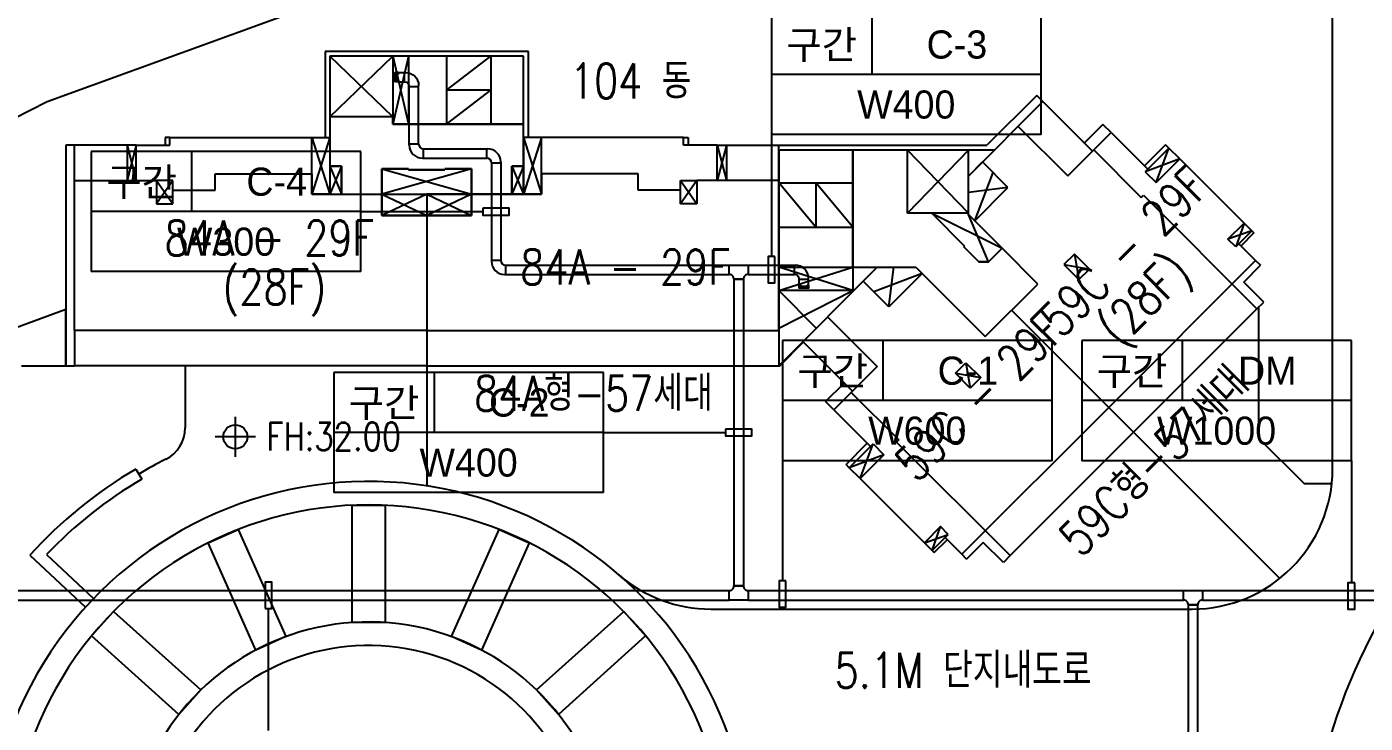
# Model space of a CAD drawing. Header units: millimetres. Extents: x 1145859089 to 1147511753, y -1047484727 to -1047247487.
# Drawn here: x 1147248557 to 1147305703, y -1047353084 to -1047323347 of the extents above; entities that cross this region are included whole.
import ezdxf
from ezdxf.enums import TextEntityAlignment as Align
from ezdxf.xclip import XClip

# ---------------------------------------------------------------- set-up
doc = ezdxf.new("R2010")
doc.units = ezdxf.units.MM
doc.header["$LTSCALE"] = 100
doc.header["$MEASUREMENT"] = 0
doc.header["$XCLIPFRAME"] = 2
doc.layers.get('0').update_dxf_attribs({"linetype": 'CONTINUOUS'})
for name, color, linetype in [('0-BLOCK', 2, 'CONTINUOUS'), ('TRAY', 1, 'CONTINUOUS'), ('TRAY(전력용)', 1, 'CONTINUOUS'), ('XREF', 135, 'CONTINUOUS'), ('단지배치도$0$S240910', 33, 'CONTINUOUS'), ('단지배치도$0$W240910', 135, 'CONTINUOUS')]:
    doc.layers.add(name, color=color, linetype=linetype)
doc.styles.add('WL', font='울릉도L_5.TTF')
doc.styles.add('단지배치도$0$WS1', font='romans.shx', dxfattribs={"width": 0.8, "bigfont": 'whgtxt.shx'})

# ---------------------------------------------------------------- blocks, each defined once
blk = doc.blocks.new('단지배치도$0$zw$9902')
at = {"layer": '단지배치도$0$W240910'}
for p, q in [((44040, 29160, 0), (44040, 67674, 0)), ((-10844, 44832), (836, 49066)), ((9700, 46970, 0), (1020, 46970, 0)), ((1020, 46970, 0), (1020, 43290, 0)), ((9700, 43290, 0), (9700, 46970, 0)), ((3920, 46770, 0), (1220, 46770, 0)), ((1220, 46770, 0), (1220, 44170, 0)), ((3920, 44170, 0), (1220, 46770, 0)), ((1220, 44170, 0), (3920, 46770, 0)), ((4580, 46770, 0), (3920, 46770, 0)), ((3920, 46770, 0), (3920, 43870, 0)), ((3920, 46770, 0), (4580, 43870, 0)), ((4580, 46770, 0), (3920, 43870, 0)), ((9500, 46770, 0), (4580, 46770, 0)), ((4580, 46770, 0), (4580, 43870, 0)), ((6210, 46770, 0), (6210, 43870, 0)), ((6210, 45320, 0), (8100, 46770, 0)), ((8100, 46770, 0), (8100, 43870, 0)), ((9500, 43870, 0), (9500, 46770, 0)), ((8100, 45320, 0), (6210, 45320, 0)), ((6210, 43870, 0), (8100, 45320, 0)), ((-32922, 33632), (-10844, 44832)), ((31671, 44832, 0), (28490, 41650, 0)), ((31410, 45093, 0), (29277, 42960, 0)), ((31671, 44832, 0), (31410, 45093, 0)), ((31671, 44832, 0), (33789, 42714, 0)), ((3920, 44170, 0), (1220, 44170, 0)), ((1220, 44170, 0), (1220, 42070, 0)), ((3920, 43870, 0), (3920, 44170, 0)), ((3920, 43870, 0), (4580, 43870, 0)), ((9500, 43870, 0), (3920, 43870, 0)), ((4580, 43870, 0), (9500, 43870, 0)), ((9500, 42070, 0), (9500, 43870, 0)), ((30611, 43771, 0), (32729, 41653, 0)), ((34231, 43856, 1673713), (33439, 43064, 1673713)), ((33816, 42740, 0), (34581, 43506, 0)), ((34581, 43506, 1673713), (34231, 43856, 1673713)), ((34581, 43506, 0), (36147, 41940, 0)), ((-9670, 42960, 0), (-10040, 42960, 0)), ((-10040, 42960, 0), (-10040, 33550, 0)), ((-7435, 42960, 0), (-9670, 42960, 0)), ((-9670, 41460, 0), (-9670, 42960, 0)), ((-7045, 42960, 0), (-7435, 42960, 0)), ((-7435, 42960, 0), (-7435, 41460, 0)), ((-7435, 42960, 0), (-7045, 41460, 0)), ((-7045, 42960, 0), (-7435, 41460, 0)), ((-7045, 42960, 0), (-5600, 42960, 0)), ((-7045, 41460, 0), (-7045, 42960, 0)), ((-5600, 43290, 0), (-5800, 43290, 0)), ((-5800, 43290, 0), (-5800, 42960, 0)), ((-5600, 42960, 0), (-5600, 43290, 0)), ((-5600, 43290, 0), (460, 43290, 0)), ((1220, 43290, 0), (460, 40870, 0)), ((460, 40870, 0), (460, 43290, 0)), ((460, 43290, 0), (1220, 43290, 0)), ((460, 43290, 0), (1220, 40870, 0)), ((1220, 43290, 0), (460, 40870, 0)), ((1220, 43290, 0), (1220, 40870, 0)), ((10260, 43290, 0), (9500, 43290, 0)), ((9500, 43290, 0), (9500, 40870, 0)), ((10260, 43290, 0), (9500, 40870, 0)), ((9500, 43290, 0), (10260, 40870, 0)), ((10260, 43290, 0), (9500, 43290, 0)), ((9500, 43290, 0), (9500, 40870, 0)), ((10260, 43290, 0), (9500, 40870, 0)), ((9500, 43290, 0), (10260, 40870, 0)), ((10260, 40870, 0), (10260, 43290, 0)), ((10260, 40870, 0), (10260, 43290, 0)), ((16320, 43290, 0), (10260, 43290, 0)), ((16320, 42960, 0), (16320, 43290, 0)), ((16320, 43290, 0), (16520, 43290, 0)), ((17765, 42960, 0), (16320, 42960, 0)), ((16520, 43290, 0), (16520, 42960, 0)), ((17765, 41460, 0), (17765, 42960, 0)), ((17765, 42960, 0), (18155, 42960, 0)), ((18155, 42960, 0), (17765, 41460, 0)), ((17765, 42960, 0), (18155, 41460, 0)), ((18155, 42960, 0), (18155, 41460, 0)), ((18155, 42960, 0), (20390, 42960, 0)), ((20390, 41460, 0), (20390, 42960, 0)), ((20390, 41460, 0), (20390, 42960, 0)), ((20390, 42960, 0), (29277, 42960, 0)), ((36911, 42986, 0), (36006, 42081, 0)), ((37053, 42845, 0), (36911, 42986, 0)), ((23560, 42760, 0), (20390, 42760, 0)), ((20390, 42760, 0), (20390, 37760, 0)), ((23560, 37760, 0), (23560, 42760, 0)), ((29600, 42760, 0), (23560, 42760, 0)), ((23560, 42760, 0), (23560, 37760, 0)), ((25890, 40060, 0), (25890, 42760, 0)), ((28490, 42760, 0), (25890, 40060, 0)), ((28490, 40060, 0), (25890, 42760, 0)), ((28490, 40060, 0), (28490, 42760, 0)), ((32729, 41653, 0), (33839, 42763, 0)), ((33839, 42763, 0), (35868, 40734, 0)), ((37053, 42845, 0), (36041, 41833, 0)), ((36505, 41370, 0), (37516, 42381, 0)), ((37516, 42381, 0), (37053, 42845, 0)), ((37516, 42381, 0), (40256, 39641, 0)), ((-3670, 41050, 0), (-3670, 41750, 0)), ((-3670, 41750, 0), (460, 41750, 0)), ((460, 41750, 0), (460, 40870, 0)), ((1720, 42070, 0), (1220, 42070, 0)), ((1220, 42070, 0), (1220, 40870, 0)), ((1220, 42070, 0), (1720, 42070, 0)), ((1720, 42070, 0), (1220, 40870, 0)), ((1220, 42070, 0), (1720, 40870, 0)), ((1720, 40870, 0), (1720, 42070, 0)), ((1720, 42070, 0), (1720, 40870, 0)), ((4590, 41960, 0), (3440, 41960, 0)), ((3440, 41960, 0), (3440, 40870, 0)), ((3440, 40870, 0), (3440, 41960, 0)), ((3440, 41960, 0), (4590, 41960, 0)), ((7280, 41960, 0), (3440, 40870, 0)), ((3440, 41960, 0), (7280, 40870, 0)), ((4590, 41910, 0), (4590, 41960, 0)), ((4590, 41960, 0), (4590, 41910, 0)), ((6130, 41910, 0), (4590, 41910, 0)), ((4590, 41910, 0), (6130, 41910, 0)), ((7280, 41960, 0), (6130, 41960, 0)), ((6130, 41960, 0), (6130, 41910, 0)), ((6130, 41910, 0), (6130, 41960, 0)), ((6130, 41960, 0), (7280, 41960, 0)), ((7280, 40870, 0), (7280, 41960, 0)), ((7280, 41960, 0), (7280, 40870, 0)), ((9500, 42070, 0), (9000, 42070, 0)), ((9000, 42070, 0), (9000, 40870, 0)), ((9000, 40870, 0), (9000, 42070, 0)), ((9000, 42070, 0), (9500, 42070, 0)), ((9000, 42070, 0), (9500, 40870, 0)), ((9500, 42070, 0), (9000, 40870, 0)), ((9500, 40870, 0), (9500, 42070, 0)), ((14390, 41750, 0), (10260, 41750, 0)), ((10260, 41750, 0), (10260, 40870, 0)), ((14390, 41050, 0), (14390, 41750, 0)), ((29091, 42251, 0), (28490, 41650, 0)), ((28758, 39740, 0), (29546, 41795, 0)), ((30179, 41162, 0), (29091, 42251, 0)), ((36041, 41833, 0), (36505, 41370, 0)), ((-9670, 41460, 0), (-6180, 41460, 0)), ((-9670, 35050, 0), (-9670, 41460, 0)), ((-7435, 41460, 0), (-7045, 41460, 0)), ((-5475, 41460, 0), (-6180, 41460, 0)), ((-6180, 41460, 0), (-6180, 40460, 0)), ((-6180, 41460, 0), (-5475, 40460, 0)), ((-5475, 41460, 0), (-6180, 40460, 0)), ((-6180, 41460, 0), (-6180, 40460, 0)), ((-5475, 40460, 0), (-5475, 41460, 0)), ((16195, 40460, 0), (16195, 41460, 0)), ((16195, 41460, 0), (16900, 41460, 0)), ((16900, 41460, 0), (16195, 40460, 0)), ((16195, 41460, 0), (16900, 40460, 0)), ((16900, 41460, 0), (16900, 40460, 0)), ((20390, 41460, 0), (16900, 41460, 0)), ((16900, 41460, 0), (16900, 40460, 0)), ((18155, 41460, 0), (17765, 41460, 0)), ((20390, 35050, 0), (20390, 41460, 0)), ((20390, 41360, 0), (23560, 41360, 0)), ((21975, 39470, 0), (20390, 41360, 0)), ((21975, 41360, 0), (21975, 39470, 0)), ((23560, 39470, 0), (21975, 41360, 0)), ((30179, 41162, 0), (28490, 40950, 0)), ((28758, 39740, 0), (30179, 41162, 0)), ((-5475, 40460, 0), (-5475, 41050, 0)), ((-5475, 41050, 0), (-3670, 41050, 0)), ((460, 40870, 0), (1220, 40870, 0)), ((1220, 40870, 0), (460, 40870, 0)), ((1220, 40870, 0), (1720, 40870, 0)), ((1220, 40870, 0), (1720, 40870, 0)), ((1720, 40870, 0), (3440, 40870, 0)), ((1720, 40870, 0), (3440, 40870, 0)), ((3440, 40870, 0), (5360, 40870, 0)), ((3440, 40870, 0), (3440, 39960, 0)), ((3440, 39960, 0), (3440, 40870, 0)), ((3440, 40870, 0), (5360, 40870, 0)), ((5360, 40870, 0), (3440, 39960, 0)), ((3440, 40870, 0), (5360, 39960, 0)), ((7280, 40870, 0), (5360, 40870, 0)), ((5360, 40870, 0), (5360, 39960, 0)), ((5360, 40870, 0), (7280, 40870, 0)), ((5360, 40870, 0), (7280, 39960, 0)), ((7280, 40870, 0), (5360, 39960, 0)), ((5360, 40870, 0), (5360, 39960, 0)), ((7280, 39960, 0), (7280, 40870, 0)), ((7280, 40870, 0), (9000, 40870, 0)), ((9000, 40870, 0), (7280, 40870, 0)), ((7280, 40870, 0), (7280, 39960, 0)), ((9000, 40870, 0), (9500, 40870, 0)), ((9500, 40870, 0), (9000, 40870, 0)), ((9500, 40870, 0), (10260, 40870, 0)), ((9500, 40870, 0), (10260, 40870, 0)), ((10260, 40870, 0), (9500, 40870, 0)), ((16195, 41050, 0), (14390, 41050, 0)), ((16195, 40460, 0), (16195, 41050, 0)), ((35868, 40734, 0), (35960, 40826, 0)), ((35960, 40826, 0), (40807, 35979, 0)), ((-6180, 40460, 0), (-5475, 40460, 0)), ((-6180, 40460, 0), (-5475, 40460, 0)), ((16900, 40460, 0), (16195, 40460, 0)), ((16900, 40460, 0), (16195, 40460, 0)), ((26925, 40060, 0), (25890, 40060, 0)), ((28490, 40060, 0), (26925, 40060, 0)), ((26925, 40060, 0), (28327, 38659, 0)), ((28327, 38659, 0), (26925, 40060, 0)), ((26925, 40060, 0), (29932, 38567, 0)), ((28490, 40009, 0), (28490, 40060, 0)), ((28490, 40009, 0), (28490, 40060, 0)), ((29932, 38567, 0), (28490, 40009, 0)), ((29352, 37987, 0), (28490, 40009, 0)), ((3440, 39960, 0), (5360, 39960, 0)), ((5360, 39960, 0), (3440, 39960, 0)), ((5360, 39960, 0), (7280, 39960, 0)), ((5360, 39960, 0), (5360, 35050, 0)), ((7280, 39960, 0), (5360, 39960, 0)), ((5360, 39960, 0), (5360, 35050, 0)), ((20390, 39470, 0), (23560, 39470, 0)), ((39570, 38956, 0), (40256, 39641, 0)), ((40256, 39641, 0), (40592, 39306, 0)), ((39906, 38620, 0), (39570, 38956, 0)), ((40592, 39306, 0), (39906, 38620, 0)), ((40680, 39217, 0), (40128, 38666, 0)), ((40592, 39306, 0), (40680, 39217, 0)), ((28327, 38659, 0), (28292, 38623, 0)), ((28292, 38623, 0), (28327, 38659, 0)), ((28292, 38623, 0), (28928, 37987, 0)), ((28928, 37987, 0), (28292, 38623, 0)), ((29352, 37987, 0), (29932, 38567, 0)), ((29932, 38567, 0), (29352, 37987, 0)), ((31459, 37039, 0), (29932, 38567, 0)), ((33019, 38316, 0), (32570, 37867, 0)), ((33655, 37679, 0), (33019, 38316, 0)), ((33019, 38316, 0), (33206, 37230, 0)), ((40040, 38754, 0), (40751, 38043, 0)), ((20390, 37760, 0), (20390, 33550, 0)), ((20390, 33550, 0), (24600, 37760, 0)), ((20390, 37760, 0), (20390, 33550, 0)), ((20390, 37760, 0), (26241, 37760, 0)), ((20390, 37760, 0), (23560, 37760, 0)), ((20390, 36760, 0), (20390, 37760, 0)), ((20390, 36760, 0), (23560, 37760, 0)), ((23560, 36760, 0), (20390, 37760, 0)), ((23560, 37760, 0), (26241, 37760, 0)), ((23560, 37760, 0), (23560, 36760, 0)), ((25088, 36071, 0), (25300, 37760, 0)), ((26241, 37760, 0), (29211, 34791, 0)), ((28928, 37987, 0), (29352, 37987, 0)), ((29352, 37987, 0), (28928, 37987, 0)), ((32570, 37867, 0), (33206, 37230, 0)), ((32570, 37867, 0), (33655, 37679, 0)), ((40751, 38043, 0), (34479, 31771, 0)), ((40242, 37124, 0), (40956, 37838, 0)), ((40751, 38043, 0), (40956, 37838, 0)), ((40956, 37838, 0), (40751, 38043, 0)), ((25088, 36071, 0), (23999, 37159, 0)), ((26510, 37492, 0), (24455, 36704, 0)), ((26510, 37492, 0), (25088, 36071, 0)), ((33206, 37230, 0), (33655, 37679, 0)), ((23560, 36760, 0), (20390, 36760, 0)), ((20390, 36760, 0), (21995, 35155, 0)), ((20390, 35155, 0), (23560, 36760, 0)), ((29211, 34791, 0), (31459, 37039, 0)), ((41097, 36269, 0), (40242, 37124, 0)), ((40807, 35979, 0), (41097, 36269, 0)), ((40878, 36049, 1673713), (40878, 30463, 1673713)), ((22479, 35639, 0), (24597, 33521, 0)), ((35539, 30711, 0), (30335, 35915, 0)), ((40807, 35979, 0), (35539, 30711, 0)), ((-9670, 35050, 0), (-9670, 33550, 0)), ((5360, 35050, 0), (-9670, 35050, 0)), ((5360, 35050, 0), (5360, 33550, 0)), ((5360, 35050, 0), (20390, 35050, 0)), ((20390, 35050, 0), (20390, 33550, 0)), ((20390, 35050, 0), (20390, 33550, 0)), ((20432, 33550, 0), (21440, 34557, 0)), ((21418, 34579, 0), (23536, 32461, 0)), ((-10040, 33550, 0), (-9670, 33550, 0)), ((5360, 33550, 0), (-9670, 33550, 0)), ((-4950, 33550, 0), (-4950, 30898, 0)), ((5360, 33550, 0), (5360, 28420, 0)), ((5360, 33550, 0), (20390, 33550, 0)), ((20390, 33550, 0), (20432, 33550, 0)), ((24597, 33521, 0), (23487, 32411, 0)), ((27934, 33231, 0), (28383, 33680, 0)), ((28571, 32595, 0), (27934, 33231, 0)), ((27934, 33231, 0), (29020, 33044, 0)), ((28383, 33680, 0), (29020, 33044, 0)), ((28383, 33680, 0), (28571, 32595, 0)), ((22394, 32019, 1673713), (23186, 32811, 1673713)), ((29020, 33044, 0), (28571, 32595, 0)), ((22744, 31669, 1673713), (22394, 32019, 1673713)), ((23510, 32434, 0), (22744, 31669, 0)), ((23487, 32411, 0), (25516, 30382, 0)), ((22744, 31669, 0), (24310, 30103, 0)), ((28207, 25499, 0), (34479, 31771, 0)), ((-2810, 31371), (-2810, 29656)), ((-1953, 30514), (-3667, 30514)), ((25516, 30382, 0), (25424, 30290, 0)), ((25424, 30290, 0), (30271, 25443, 0)), ((30271, 25443, 0), (35539, 30711, 0)), ((35539, 30711), (41781, 24469)), ((40878, 30463), (42827, 28515)), ((23264, 29339, 0), (24169, 30244, 0)), ((23405, 29197, 0), (24417, 30209, 0)), ((24880, 29745, 0), (23869, 28734, 0)), ((24417, 30209, 0), (24880, 29745, 0)), ((23405, 29197, 0), (23264, 29339, 0)), ((23869, 28734, 0), (23405, 29197, 0)), ((-7063, 29140), (-6809, 28710)), ((23869, 28734, 0), (26609, 25994, 0)), ((42827, 28515, 0), (44005, 28515, 0)), ((2183, 22585), (2183, 27593)), ((2183, 27593), (3583, 27593)), ((3583, 27593), (3583, 22585)), ((-3973, 25987), (-2695, 26557)), ((-2695, 26557), (-658, 21982)), ((6423, 21982), (8460, 26557)), ((8460, 26557), (9739, 25987)), ((27294, 26680, 0), (26609, 25994, 0)), ((26944, 25658, 0), (27630, 26344, 0)), ((27630, 26344, 0), (27294, 26680, 0)), ((-1937, 21412), (-3973, 25987)), ((9739, 25987), (7702, 21412)), ((26609, 25994, 0), (26944, 25658, 0)), ((27033, 25570, 0), (27584, 26122, 0)), ((27496, 26210, 0), (28207, 25499, 0)), ((29126, 26008, 0), (28412, 25294, 0)), ((29981, 25153, 0), (29126, 26008, 0)), ((-11580, 25464), (-9205, 23247)), ((-10873, 25488), (-8864, 23613)), ((26944, 25658, 0), (27033, 25570, 0)), ((28207, 25499, 0), (28412, 25294, 0)), ((28412, 25294, 0), (28207, 25499, 0)), ((30271, 25443, 0), (29981, 25153, 0)), ((-8944, 22016), (-8007, 23056)), ((-8007, 23056), (-4286, 19706)), ((10051, 19706), (13772, 23056)), ((13772, 23056), (14709, 22016)), ((17489, 23160), (38040, 23160, 0)), ((3583, 22585), (2183, 22585)), ((-5223, 18665), (-8944, 22016)), ((-658, 21982), (-1937, 21412)), ((7702, 21412), (6423, 21982)), ((14709, 22016), (10988, 18665)), ((-4286, 19706), (-5223, 18665)), ((10988, 18665), (10051, 19706))]:
    blk.add_line(p, q, dxfattribs=at)
at = {"layer": '단지배치도$0$W240910', "ltscale": 3}
for p, q in [((37516, 42381, 0), (36041, 41833, 0)), ((36505, 41370, 0), (37053, 42845, 0)), ((40256, 39641, 0), (39906, 38620, 0)), ((40592, 39306, 0), (39570, 38956, 0)), ((24880, 29745, 0), (23405, 29197, 0)), ((23869, 28734, 0), (24417, 30209, 0)), ((26609, 25994, 0), (27630, 26344, 0)), ((26944, 25658, 0), (27294, 26680, 0))]:
    blk.add_line(p, q, dxfattribs=at)
at = {"layer": '단지배치도$0$W240910', "ltscale": 5}
for p, q in [((-10040, 35945, 0), (-15557, 33936, 0)), ((-10040, 33550, 0), (-10040, 35945, 0)), ((-11941, 33550, 0), (-10040, 33550, 0))]:
    blk.add_line(p, q, dxfattribs=at)
at = {"layer": '단지배치도$0$W240910'}
blk.add_circle((-2810, 30514), 514, dxfattribs=at)
for centre, radius, start, end in [((-6450, 30898, 0), 1500, 296.6591, 0), ((68781, 10060, 0), 24000, 117.5626, 206.5372), ((2883, 12309, 0), 19300, 116.6591, 120.5796), ((38040, 29160, 0), 6000, 270, 0), ((2883, 12309), 16300, 17.3228, 202.2017), ((2883, 12309), 19550, 120.5796, 137.7118), ((2883, 12309), 19050, 120.5796, 136.2272), ((68781, 10060, 0), 26000, 133.0265, 206.5372), ((2883, 12309), 15300, 15.079, 203.7387), ((17489, 29160), 6000, 229.0813, 270), ((2883, 12309), 10300, 300.0563, 216.7258), ((2883, 12309), 9300, 298.443, 221.4744)]:
    blk.add_arc(centre, radius, start, end, dxfattribs=at)
at = {"layer": '단지배치도$0$S240910', "style": '단지배치도$0$WS1', "width": 0.8}
for s, height, p in [('104 동', 1500, (11480, 44960)), ('84A - 29F', 1500, (-5830, 38253, 0)), ('84A - 29F', 1500, (9358, 37016, 0)), ('(28F)', 1500, (-3352, 36159, 0)), ('FH:32.00', 1200, (-1492, 29931)), ('5.1M 단지내도로', 1500, (22776, 19795))]:
    blk.add_text(s, height=height, dxfattribs=at).set_placement(p)
for s, rotation, p in [('59C - 29F', 45, (32456, 34678, 0)), ('(28F)', 45, (34942, 34315, 0)), ('59C - 29F', 45, (26288, 28510, 0)), ('84A형-57세대', 0, (7387, 31621, 0)), ('59C형-57세대', 45, (33291, 25319, 0))]:
    blk.add_text(s, height=1500, rotation=rotation, dxfattribs=at).set_placement(p)
blk = doc.blocks.new('단지배치도')
blk.add_blockref('단지배치도$0$zw$9902', (141034, 142437))
blk = doc.blocks.new('zw$DA96')
at = {"layer": 'TRAY(전력용)'}
blk.add_lwpolyline([(-400, 0, 0.414214), (-600, 200), (-600, 600), (200, 600), (200, 200, 0.414214), (0, 0), (-400, 0), (0, 0)], format="xyb", dxfattribs=at)
blk = doc.blocks.new('A$C25E00273')
at = {"layer": 'TRAY(전력용)'}
blk.add_line((-806.11, -2312.16), (-806.11, -2313.16), dxfattribs=at)
blk.add_lwpolyline([(-803.55, -2312.16), (-803.11, -2312.16), (-803.11, -2313.16), (-806.11, -2313.16), (-806.11, -2312.16), (-805.67, -2312.16), (-805.67, -2312.36), (-805.91, -2312.36), (-805.91, -2312.96), (-803.31, -2312.96), (-803.31, -2312.36), (-803.55, -2312.36)], close=True, dxfattribs=at)
at = {"layer": 'TRAY(전력용)', "color": 7}
for centre in [(-805.61, -2312.71), (-805.11, -2312.71), (-804.61, -2312.71), (-804.11, -2312.71), (-803.61, -2312.71)]:
    blk.add_circle(centre, 0.25, dxfattribs=at)
blk = doc.blocks.new('zw$A601')
at = {"layer": 'TRAY(전력용)'}
for p, q in [((-436, 236, 0), (-436, -164, 0)), ((-236, 436), (164, 436))]:
    blk.add_line(p, q, dxfattribs=at)
for centre, radius in [((-436, 436), 200), ((-396, 396), 560)]:
    blk.add_arc(centre, radius, 270, 0, dxfattribs=at)
blk = doc.blocks.new('zw$EC20')
at = {"layer": 'TRAY(전력용)'}
for p, q in [((-21547, 89649, 0), (-21244, 89649, 0)), ((-21547, 89249, 0), (-21284, 89249, 0)), ((-21084, 86548, 0), (-21084, 89049, 0)), ((-20684, 86588, 0), (-20684, 89089, 0)), ((-20484, 86388, 0), (-17736, 86388, 0)), ((-20524, 85988, 0), (-17776, 85988, 0)), ((-17576, 85788, 0), (-17576, 81585, 0)), ((-17176, 85828, 0), (-17176, 81625, 0)), ((-16976, 81425, 0), (-7420, 81425, 0)), ((-6620, 81425, 0), (-4600, 81425, 0)), ((-17016, 81025, 0), (-7420, 81025, 0)), ((-7220, 80825, 0), (-7220, 67725, 0)), ((-6820, 80825, 0), (-6820, 67725, 0)), ((-6620, 81025, 0), (-4640, 81025, 0)), ((-4440, 80572, 0), (-4440, 80825, 0)), ((-4040, 80572, 0), (-4040, 80865, 0)), ((-45064, 67525, 0), (-7420, 67525, 0)), ((-6620, 67525, 0), (11979, 67525, 0)), ((12779, 67525, 0), (20300, 67525, 0)), ((-45204, 67125, 0), (-7420, 67125, 0)), ((-6620, 67125, 0), (11979, 67125, 0)), ((12179, 49212, 0), (12179, 66925, 0)), ((12579, 49212, 0), (12579, 66925, 0)), ((12779, 67125, 0), (20300, 67125, 0))]:
    blk.add_line(p, q, dxfattribs=at)
at = {"layer": 'TRAY(전력용)', "xscale": 133.3333333333332, "yscale": 133.3333333333332, "zscale": 133.3333333333332}
for p, rotation in [((286741, -17833, 0), 270), ((103041, 388860, 0), 360)]:
    blk.add_blockref('A$C25E00273', p, dxfattribs=dict(at, rotation=rotation))
at = {"layer": 'TRAY(전력용)', "xscale": -1, "rotation": 180}
blk.add_blockref('zw$A601', (-20848, 89485, 0), dxfattribs=at)
at = {"layer": 'TRAY(전력용)'}
for name, p, rotation in [('zw$A601', (-20920, 86152, 0), 270), ('zw$A601', (-17340, 86224, 0), 89.99999999915026), ('zw$A601', (-17412, 81189, 0), 269.9999999991502), ('zw$DA96', (-6820, 80825, 0), 360), ('zw$A601', (-4204, 81261, 0), 90.00000000000006), ('zw$DA96', (-7220, 67725, 0), 180), ('zw$DA96', (12579, 66925, 0), 360)]:
    blk.add_blockref(name, p, dxfattribs=dict(at, rotation=rotation))
blk = doc.blocks.new('zw$2F09')
at = {"layer": 'TRAY(전력용)', "lineweight": -2, "ltscale": 0.5}
blk.add_blockref('zw$EC20', (-132762, 21371, 0), dxfattribs=at)
blk = doc.blocks.new('A$C25F07BB0')
at = {"layer": '0-BLOCK', "color": 6}
blk.add_line((0, 0), (0, 7822), dxfattribs=at)
blk.add_lwpolyline([(217, 7822), (-217, 7822), (-217, 9504), (217, 9504)], close=True, dxfattribs=at)
blk = doc.blocks.new('A$C4F4C36A7')
at = {"layer": 'TRAY', "color": 6}
for p, q in [((0, 5124), (0, 2562)), ((5756, 5124), (0, 5124)), ((11512, 5124), (5756, 5124)), ((11512, 2562), (11512, 5124)), ((0, 2562), (0, 0)), ((5756, 2562), (0, 2562)), ((11512, 2562), (5756, 2562)), ((11512, 2562), (5756, 2562)), ((11512, 0), (11512, 2562)), ((5756, 0), (0, 0)), ((11512, 0), (5756, 0))]:
    blk.add_line(p, q, dxfattribs=at)
blk = doc.blocks.new('A$C28682198')
at = {"color": 6}
blk.add_line((4301, 2562), (4301, 5124), dxfattribs=at)
blk.add_blockref('A$C4F4C36A7', (0, 0))

msp = doc.modelspace()

# ---------------------------------------------------------------- block references
at = {"layer": '0-BLOCK', "rotation": 359.9999968060735}
for p in [(1147280352.432895, -1047327947.470116, 0), (1147251308.8675, -1047333803.352236, 0), (1147280821.412106, -1047341873.374709, 0), (1147293600.393907, -1047341873.372877, 0), (1147261665.516401, -1047343234.769455, 0)]:
    msp.add_blockref('A$C28682198', p, dxfattribs=at)
at = {"layer": '0-BLOCK', "xscale": -0.6666666666666666, "yscale": 0.6666666666666666, "zscale": 0.6666666666666666}
for p, rotation in [((1147280352.432895, -1047327947.470116, 0), 180.0000127658332), ((1147262820.776762, -1047331241.289275, 0), 270.0000063828872), ((1147273177.425663, -1047340672.706494, 0), 270.0000063828872), ((1147280821.412087, -1047341786.215104, 0), 180.0000127658332), ((1147305112.303026, -1047341873.375297, 0), 180.0000127658332), ((1147258878.700371, -1047353397.941601, 0), 6.382887384164138e-06)]:
    msp.add_blockref('A$C25F07BB0', p, dxfattribs=dict(at, rotation=rotation))
at = {"layer": 'TRAY(전력용)', "ltscale": 2}
msp.add_blockref('zw$2F09', (1147418733.945579, -1047436318.934696, 0), dxfattribs=at)
at = {"layer": 'XREF'}
ref = msp.add_blockref('단지배치도', (1147119237.834579, -1047513806.462535), dxfattribs=at)
XClip(ref).set_block_clipping_path([(72982.4064819524, 34919.7593965302), (360382.4067475507, 255319.7593436702)])

# ---------------------------------------------------------------- texts
at = {"layer": '0-BLOCK', "color": 2, "style": 'WL'}
for s, p in [('구간', (1147282502.689145, -1047324104.374608, 0)), ('C-3', (1147288270.62298, -1047324104.374803, 0)), ('W400', (1147286108.387192, -1047326666.438671, 0)), ('구간', (1147253459.12375, -1047329960.256728, 0)), ('C-4', (1147259227.057585, -1047329960.256923, 0)), ('W300', (1147257064.821797, -1047332522.32079, 0)), ('구간', (1147282971.668356, -1047338030.279201, 0)), ('C-1', (1147288739.602191, -1047338030.279397, 0)), ('구간', (1147295750.650157, -1047338030.277369, 0)), ('DM', (1147301518.583992, -1047338030.277565, 0)), ('구간', (1147263815.772651, -1047339391.673947, 0)), ('C-2', (1147269583.706486, -1047339391.674142, 0)), ('W600', (1147286577.366403, -1047340592.343264, 0)), ('W1000', (1147299356.348203, -1047340592.341432, 0)), ('W400', (1147267421.470698, -1047341953.738009, 0))]:
    msp.add_text(s, height=1200, dxfattribs=at).set_placement(p, align=Align.MIDDLE)

doc.saveas('drawing.dxf')
